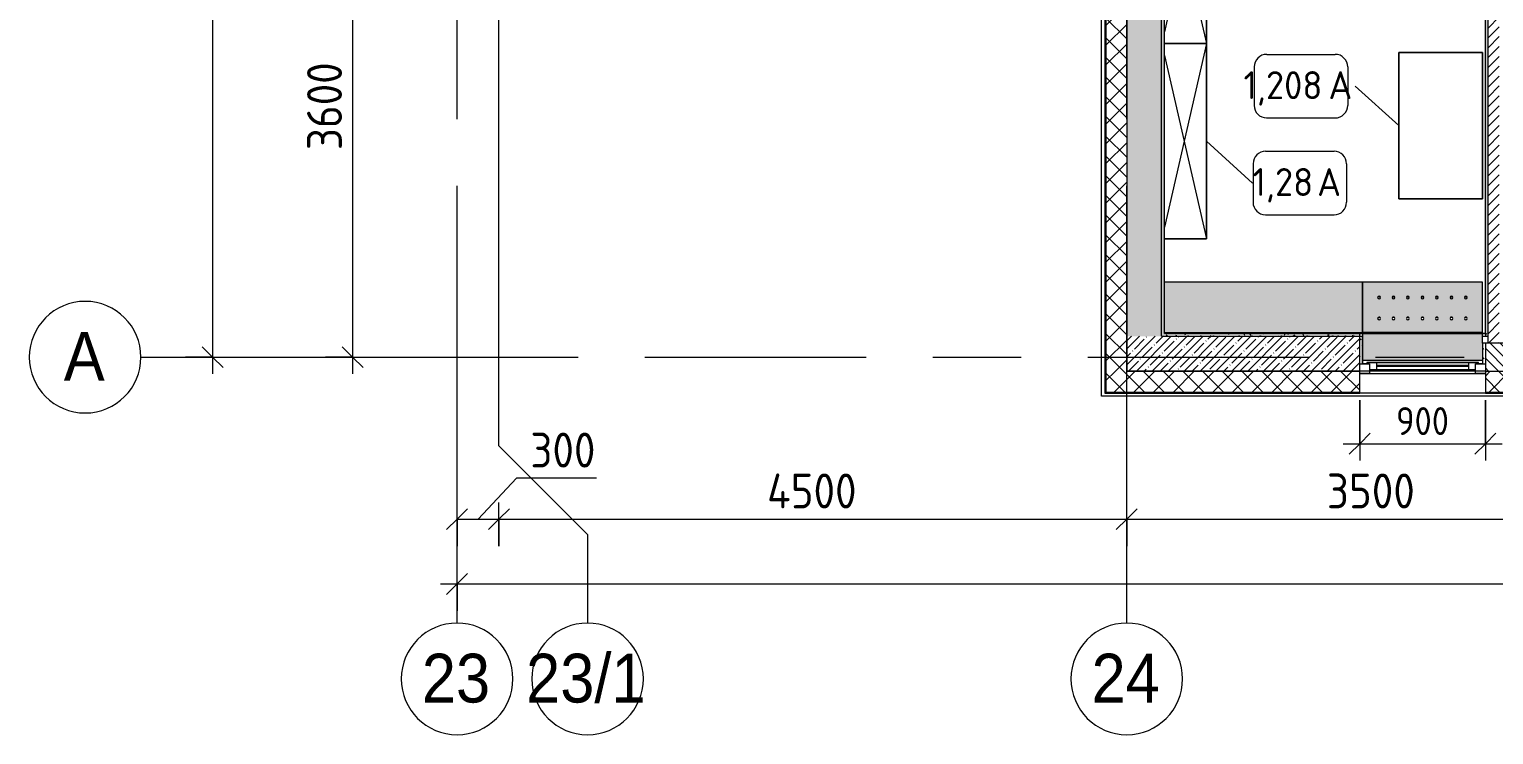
# Model space of a CAD drawing. Header units: millimetres. Extents: x 81494 to 296443, y -8553 to 29000.
# Drawn here: x 81494 to 91990, y -2706 to 2350 of the extents above; entities that cross this region are included whole.
import ezdxf

# ---------------------------------------------------------------- set-up
doc = ezdxf.new("R2010")
doc.units = ezdxf.units.MM
doc.linetypes.add('Осевая', pattern=[3175, 635, -476.25, 1587.5, -476.25])
for name, color, linetype, lineweight in [('A-ANNO-DIMS', 7, 'Continuous', 9), ('A-ANNO-DIMS-100', 7, 'Continuous', 9), ('A-GLAZ', 7, 'Continuous', 9), ('A-GLAZ-1', 7, 'Continuous', 13), ('A-WALL', 7, 'Continuous', 9), ('I-FURN-IDEN', 7, 'Continuous', 9), ('I-WALL', 7, 'Continuous', 9), ('Знаки', 7, 'Continuous', 9), ('Оси', 7, 'Continuous', 9), ('Оси-1', 7, 'Continuous', 20), ('Оси-2', 7, 'Осевая', 9)]:
    doc.layers.add(name, color=color, linetype=linetype, lineweight=lineweight)
for name, color, linetype, lineweight, true_color in [('A-WALL-1', 9, 'Continuous', 9, 0x808080), ('A-WALL-FNSH-1', 9, 'Continuous', 9, 0x808080), ('I-FURN-1', 9, 'Continuous', 9, 0x808080), ('M-EQPM-1', 7, 'Continuous', 9, 0xb2b2b2)]:
    doc.layers.add(name, color=color, linetype=linetype, lineweight=lineweight, true_color=true_color)
doc.styles.add('Arial', font='arial.ttf', dxfattribs={"width": 0.9, "height": 350})
doc.styles.add('GOST Common', font='GOST_Common.ttf', dxfattribs={"height": 200})
doc.styles.add('ISOCPEUR', font='isocpeur.ttf', dxfattribs={"width": 0.9, "height": 250})
doc.styles.add('ISOCPEUR_1', font='isocpeur.ttf', dxfattribs={"width": 0.9, "height": 200})
doc.dimstyles.new('ISO-2_0_0_9К_Средний_округл2', dxfattribs={"dimscale": 304.8, "dimtxt": 199.196235, "dimasz": 0.492126, "dimexe": 0.393701, "dimexo": 0, "dimgap": 0, "dimtad": 1, "dimdec": 0, "dimrnd": 10, "dimzin": 0, "dimdsep": 46, "dimtxsty": 'ISOCPEUR_1', "dimblk1": 'OBLIQUE', "dimblk2": 'OBLIQUE', "dimsah": 1, "dimcen": 0.09, "dimdle": 0.393701, "dimazin": 0, "dimtfac": 1, "dimtdec": 4, "dimtix": 1, "dimtmove": 0, "dimatfit": 3, "dimfxl": 1, "dimtvp": 1, "dimtolj": 1, "dimtzin": 0, "dimarcsym": 2})
doc.dimstyles.new('ISO-2_5_0_9К_БОЛЬШОЙ', dxfattribs={"dimscale": 304.8, "dimtxt": 248.995294, "dimasz": 0.492126, "dimexe": 0.393701, "dimexo": 0.984252, "dimgap": 0, "dimtad": 1, "dimdec": 0, "dimrnd": 10, "dimzin": 0, "dimdsep": 46, "dimtxsty": 'ISOCPEUR', "dimblk1": 'OBLIQUE', "dimblk2": 'OBLIQUE', "dimsah": 1, "dimcen": 0.09, "dimdle": 0.393701, "dimazin": 0, "dimtfac": 1, "dimtdec": 4, "dimtix": 1, "dimtmove": 1, "dimatfit": 3, "dimfxl": 1, "dimtvp": 1, "dimtolj": 1, "dimtzin": 0, "dimarcsym": 2})
doc.dimstyles.new('ISO-2_5_0_9К_БОЛЬШОЙ_1', dxfattribs={"dimscale": 304.8, "dimtxt": 248.995294, "dimasz": 0.492126, "dimexe": 0.393701, "dimexo": 0.984252, "dimgap": 0, "dimtad": 1, "dimdec": 0, "dimrnd": 10, "dimzin": 0, "dimdsep": 46, "dimtxsty": 'ISOCPEUR', "dimblk1": 'OBLIQUE', "dimblk2": 'OBLIQUE', "dimsah": 1, "dimcen": 0.09, "dimdle": 0.393701, "dimazin": 0, "dimtfac": 1, "dimtdec": 4, "dimtix": 1, "dimtmove": 0, "dimatfit": 3, "dimfxl": 1, "dimtvp": 1, "dimtolj": 1, "dimtzin": 0, "dimarcsym": 2})
doc.dimstyles.new('ISO-2_5_0_9К_БОЛЬШОЙ_2', dxfattribs={"dimscale": 304.8, "dimtxt": 248.995294, "dimasz": 0.492126, "dimexe": 0.393701, "dimexo": 0.984252, "dimgap": 0, "dimtad": 1, "dimdec": 0, "dimrnd": 10, "dimzin": 0, "dimdsep": 46, "dimtxsty": 'ISOCPEUR', "dimblk1": 'OBLIQUE', "dimblk2": 'OBLIQUE', "dimsah": 1, "dimcen": 0.09, "dimdle": 0.393701, "dimazin": 0, "dimtfac": 1, "dimtdec": 4, "dimtix": 1, "dimtmove": 2, "dimatfit": 3, "dimfxl": 1, "dimtvp": 1, "dimtolj": 1, "dimtzin": 0, "dimarcsym": 2})
pattern_1 = [(45, (0, 0), (-70.71068, 70.71068), []), (135, (0, 0), (-70.71068, -70.71068), [])]
pattern_2 = [(45, (0, 0), (-57.024626, 57.024626), []), (45, (57.025, 0), (-57.024626, 57.024626), [100.806, -20.161, 3.353, -16.808])]
pattern_3 = [(0, (0, 0), (121.92, 30.48), [10.058, -81.382, 10.058, -81.382, -487.68]), (0, (0, 0), (121.92, 30.48), [-182.88, 10.058, -172.822, 10.058, -81.382, -213.36]), (0, (0, 0), (121.92, 30.48), [-457.2, 10.058, -50.902, 10.058, -142.342]), (120, (45.72, 15.24), (-87.356454, 90.345817), [10.058, -81.382, 10.058, -81.382, -487.68]), (120, (45.72, 15.24), (-87.356454, 90.345817), [-182.88, 10.058, -172.822, 10.058, -81.382, -213.36]), (120, (45.72, 15.24), (-87.356454, 90.345817), [-457.2, 10.058, -50.902, 10.058, -142.342]), (240, (60.96, 76.2), (-34.563546, -120.825817), [10.058, -81.382, 10.058, -81.382, -487.68]), (240, (60.96, 76.2), (-34.563546, -120.825817), [-182.88, 10.058, -172.822, 10.058, -81.382, -213.36]), (240, (60.96, 76.2), (-34.563546, -120.825817), [-457.2, 10.058, -50.902, 10.058, -142.342])]

# ---------------------------------------------------------------- blocks, each defined once
blk = doc.blocks.new('120_Окно_СКБ_1Ст - 120_Окно_СКБ_1Ст 900х2500_h_ с форточкой-22876038-План расстановки мебели и оборудования 1 этажа в осях 23_1-33')
at = {"layer": 'A-GLAZ'}
for p, q in [((450, -57), (-450, -57)), ((-430, -127), (-400, -127)), ((-330, -107), (330, -107)), ((330, -117), (-330, -117)), ((400, -127), (430, -127))]:
    blk.add_line(p, q, dxfattribs=at)
at = {"layer": 'A-GLAZ-1'}
for p, q in [((-450, -127), (-450, -57)), ((-450, -57), (-380, -57)), ((-380, -57), (-380, -127)), ((380, -87), (-380, -87)), ((-380, -87), (-380, -127)), ((-330, -137), (-330, -87)), ((330, -137), (330, -87)), ((380, -127), (380, -57)), ((380, -57), (450, -57)), ((380, -127), (380, -87)), ((450, -57), (450, -127)), ((-380, -127), (-450, -127)), ((-380, -127), (-400, -127)), ((-400, -127), (-400, -137)), ((-400, -137), (400, -137)), ((400, -137), (-400, -137)), ((450, -127), (380, -127)), ((400, -127), (380, -127)), ((400, -137), (400, -127))]:
    blk.add_line(p, q, dxfattribs=at)
blk = doc.blocks.new('Шкаф параметрический - 1_28А-V77-План расстановки мебели и оборудования 1 этажа в осях 23_1-33')
at = {"layer": 'I-FURN-1'}
for p, q in [((0, 320), (1315, 19)), ((1400, 320), (0, 320)), ((0, 320), (0, 19)), ((0, 19), (0, 320)), ((0, 320), (1400, 320)), ((85, 19), (1400, 320)), ((1400, 19), (1400, 320)), ((1400, 320), (1400, 19))]:
    blk.add_line(p, q, dxfattribs=at)
blk = doc.blocks.new('radiator_prado_classic_z_tip_30_po exemplyaru - Classic Z Тип 30-300-31134001-План расстановки мебели и оборудования 1 этажа в осях 23_1-33')
at = {"layer": 'M-EQPM-1'}
for p, q in [((0, 215), (0, 210)), ((0, 210), (0, 215)), ((0, 210), (7, 210)), ((7, 210), (0, 210)), ((94, 210), (111, 210)), ((111, 210), (94, 210)), ((197, 210), (215, 210)), ((215, 210), (197, 210)), ((301, 210), (319, 210)), ((319, 210), (301, 210)), ((405, 210), (422, 210)), ((422, 210), (405, 210)), ((509, 210), (526, 210)), ((526, 210), (509, 210)), ((612, 210), (630, 210)), ((630, 210), (612, 210)), ((4, 64), (0, 64)), ((0, 64), (4, 64)), ((107, 64), (97, 64)), ((97, 64), (107, 64)), ((211, 64), (201, 64)), ((201, 64), (211, 64)), ((315, 64), (305, 64)), ((305, 64), (315, 64)), ((419, 64), (409, 64)), ((409, 64), (419, 64)), ((522, 64), (512, 64)), ((512, 64), (522, 64)), ((626, 64), (616, 64)), ((616, 64), (626, 64))]:
    blk.add_line(p, q, dxfattribs=at)
blk = doc.blocks.new('Зашивка радиатора_ с перфорацией М1_1 - Зашивка радиатора_ с перфорацией М1_1-31131234-План расстановки мебели и оборудования 1 этажа в осях 23_1-33')
at = {"layer": 'Знаки'}
blk.add_hatch(color=256, dxfattribs=at).paths.add_polyline_path([(-243, 380), (-430, 380), (-430, 180), (430, 180), (430, 380), (100, 380)])
h = blk.add_hatch(color=256, dxfattribs=at)
h.paths.add_polyline_path([(100, 180), (-430, 180), (-430, -180), (430, -180), (430, 180)])
h.paths.add_polyline_path([(105, 90), (110, 89), (113, 85), (115, 80), (113, 75), (110, 72), (105, 70), (100, 72), (96, 75), (95, 80), (96, 85), (100, 89), (102, 90)])
h.paths.add_polyline_path([(-207, 90), (-202, 89), (-198, 85), (-197, 80), (-198, 75), (-202, 72), (-207, 70), (-212, 72), (-215, 75), (-217, 80), (-215, 85), (-212, 89), (-209, 90)])
h.paths.add_polyline_path([(-310, 90), (-305, 89), (-302, 85), (-300, 80), (-302, 75), (-305, 72), (-310, 70), (-315, 72), (-319, 75), (-320, 80), (-319, 85), (-315, 89), (-313, 90)])
h.paths.add_polyline_path([(312, 90), (317, 89), (321, 85), (322, 80), (321, 75), (317, 72), (312, 70), (307, 72), (304, 75), (302, 80), (304, 85), (307, 89), (310, 90)])
h.paths.add_polyline_path([(-103, 90), (-98, 89), (-94, 85), (-93, 80), (-94, 75), (-98, 72), (-103, 70), (-108, 72), (-111, 75), (-113, 80), (-111, 85), (-108, 89), (-105, 90)])
h.paths.add_polyline_path([(208, 90), (213, 89), (217, 85), (218, 80), (217, 75), (213, 72), (208, 70), (203, 72), (200, 75), (198, 80), (200, 85), (203, 89), (206, 90)])
h.paths.add_polyline_path([(1, 90), (6, 89), (10, 85), (11, 80), (10, 75), (6, 72), (1, 70), (-4, 72), (-8, 75), (-9, 80), (-8, 85), (-4, 89), (-2, 90)])
h.paths.add_polyline_path([(-310, -60), (-305, -61), (-302, -65), (-300, -70), (-302, -75), (-305, -78), (-310, -80), (-315, -78), (-319, -75), (-320, -70), (-319, -65), (-315, -61), (-313, -60)])
h.paths.add_polyline_path([(-103, -60), (-98, -61), (-94, -65), (-93, -70), (-94, -75), (-98, -78), (-103, -80), (-108, -78), (-111, -75), (-113, -70), (-111, -65), (-108, -61), (-105, -60)])
h.paths.add_polyline_path([(-207, -60), (-202, -61), (-198, -65), (-197, -70), (-198, -75), (-202, -78), (-207, -80), (-212, -78), (-215, -75), (-217, -70), (-215, -65), (-212, -61), (-209, -60)])
h.paths.add_polyline_path([(208, -60), (213, -61), (217, -65), (218, -70), (217, -75), (213, -78), (208, -80), (203, -78), (200, -75), (198, -70), (200, -65), (203, -61), (206, -60)])
h.paths.add_polyline_path([(105, -60), (110, -61), (113, -65), (115, -70), (113, -75), (110, -78), (105, -80), (100, -78), (96, -75), (95, -70), (96, -65), (100, -61), (102, -60)])
h.paths.add_polyline_path([(312, -60), (317, -61), (321, -65), (322, -70), (321, -75), (317, -78), (312, -80), (307, -78), (304, -75), (302, -70), (304, -65), (307, -61), (310, -60)])
h.paths.add_polyline_path([(1, -60), (6, -61), (10, -65), (11, -70), (10, -75), (6, -78), (1, -80), (-4, -78), (-8, -75), (-9, -70), (-8, -65), (-4, -61), (-2, -60)])
for p, q in [((430, 380), (-430, 380)), ((-430, 257), (-430, 180)), ((-430, 180), (430, 180)), ((430, 180), (-430, 180)), ((-430, 180), (-430, -180)), ((430, 180), (430, 207)), ((430, -180), (430, 180)), ((-430, -180), (430, -180))]:
    blk.add_line(p, q, dxfattribs=at)
for centre, start, end in [((-310, 80), 0, 180), ((-310, 80), 180, 0), ((-207, 80), 0, 180), ((-207, 80), 180, 360), ((-103, 80), 0, 180), ((-103, 80), 180, 0), ((1, 80), 0, 180), ((1, 80), 180, 0), ((105, 80), 0, 180), ((105, 80), 180, 360), ((208, 80), 0, 180), ((208, 80), 180, 0), ((312, 80), 0, 180), ((312, 80), 180, 0), ((-310, -70), 0, 180), ((-310, -70), 180, 0), ((-207, -70), 0, 180), ((-207, -70), 180, 0), ((-103, -70), 0, 180), ((-103, -70), 180, 0), ((1, -70), 0, 180), ((1, -70), 180, 0), ((105, -70), 0, 180), ((105, -70), 180, 0), ((208, -70), 0, 180), ((208, -70), 180, 0), ((312, -70), 0, 180), ((312, -70), 180, 0)]:
    blk.add_arc(centre, 10, start, end, dxfattribs=at)
blk = doc.blocks.new('Зашивка без перфорации М3_2_1 - М3_2_17-32617514-План расстановки мебели и оборудования 1 этажа в осях 23_1-33')
at = {"layer": 'Знаки'}
blk.add_hatch(color=256, dxfattribs=at).paths.add_polyline_path([(-417, 180), (-430, 180), (-430, -180), (990, -180), (990, 180), (-74, 180)])
for p, q in [((990, 180), (-430, 180)), ((-430, 180), (-430, -180)), ((-430, -180), (990, -180))]:
    blk.add_line(p, q, dxfattribs=at)
blk = doc.blocks.new('Зашивка_ торцевая панель - Зашивка_ торцевая панель Т2-V173-План расстановки мебели и оборудования 1 этажа в осях 23_1-33')
at = {"layer": 'Знаки'}
blk.add_hatch(color=256, dxfattribs=at).paths.add_polyline_path([(-406, -160), (-406, -160), (-430, -160)])
blk.add_line((-430, -160), (-406, -160), dxfattribs=at)
blk = doc.blocks.new('Ось сетки - D8-29747960-План расстановки мебели и оборудования 1 этажа в осях 23_1-33')
at = {"layer": 'Оси-1'}
for start, end in [(360, 180), (180, 360)]:
    blk.add_arc((0, 0), 4, start, end, dxfattribs=at)
blk = doc.blocks.new('DIMBLOCK1-План расстановки мебели и оборудования 1 этажа в осях 23_1-33')
at = {"layer": 'A-ANNO-DIMS-100'}
for p, q in [((84985, -867), (84710, -1161)), ((85559, -867), (84985, -867)), ((84560, -1355), (84560, -1041)), ((84860, -1355), (84860, -1041)), ((84560, -1161), (84860, -1161)), ((84560, -1161), (84560, -1355)), ((84860, -1161), (84860, -1355))]:
    blk.add_line(p, q, dxfattribs=at)
at = {"layer": 'A-ANNO-DIMS-100', "lineweight": 20}
for p, q in [((84560, -1161), (84635, -1086)), ((84860, -1161), (84935, -1086)), ((84560, -1161), (84485, -1236)), ((84860, -1161), (84785, -1236))]:
    blk.add_line(p, q, dxfattribs=at)
at = {"layer": 'A-ANNO-DIMS-100', "color": 0, "insert": (85085, -541), "char_height": 250, "width": 568.86, "attachment_point": 1, "line_spacing_factor": 1.149209, "style": 'ISOCPEUR'}
blk.add_mtext('300', dxfattribs=at)
blk = doc.blocks.new('_Oblique')
at = {"color": 0, "linetype": 'ByBlock', "lineweight": -2}
blk.add_line((-0.5, -0.5), (0.5, 0.5), dxfattribs=at)
blk = doc.blocks.new('DIMBLOCK2-План расстановки мебели и оборудования 1 этажа в осях 23_1-33')
at = {"layer": 'A-ANNO-DIMS-100'}
for p, q in [((84860, -1355), (84860, -1041)), ((89360, -1355), (89360, -1041)), ((84860, -1161), (89360, -1161)), ((84860, -1161), (84860, -1355)), ((89360, -1161), (89360, -1355))]:
    blk.add_line(p, q, dxfattribs=at)
at = {"layer": 'A-ANNO-DIMS-100', "lineweight": 20}
for p, q in [((84860, -1161), (84935, -1086)), ((89360, -1161), (89435, -1086)), ((84860, -1161), (84785, -1236)), ((89360, -1161), (89285, -1236))]:
    blk.add_line(p, q, dxfattribs=at)
at = {"layer": 'A-ANNO-DIMS-100', "color": 0, "insert": (86782, -834), "char_height": 250, "width": 787.21, "attachment_point": 1, "line_spacing_factor": 1.149209, "style": 'ISOCPEUR'}
blk.add_mtext('4500', dxfattribs=at)
blk = doc.blocks.new('DIMBLOCK3-План расстановки мебели и оборудования 1 этажа в осях 23_1-33')
at = {"layer": 'A-ANNO-DIMS-100'}
for p, q in [((89360, -1355), (89360, -1041)), ((92860, -1355), (92860, -1041)), ((89360, -1161), (92860, -1161)), ((89360, -1161), (89360, -1355)), ((92860, -1161), (92860, -1355))]:
    blk.add_line(p, q, dxfattribs=at)
at = {"layer": 'A-ANNO-DIMS-100', "lineweight": 20}
for p, q in [((89360, -1161), (89435, -1086)), ((92860, -1161), (92935, -1086)), ((89360, -1161), (89285, -1236)), ((92860, -1161), (92785, -1236))]:
    blk.add_line(p, q, dxfattribs=at)
at = {"layer": 'A-ANNO-DIMS-100', "color": 0, "insert": (90794, -834), "char_height": 250, "width": 758.48, "attachment_point": 1, "line_spacing_factor": 1.149209, "style": 'ISOCPEUR'}
blk.add_mtext('3500', dxfattribs=at)
blk = doc.blocks.new('DIMBLOCK24-План расстановки мебели и оборудования 1 этажа в осях 23_1-33')
at = {"layer": 'A-ANNO-DIMS-100', "lineweight": 20}
for p, q in [((83811, 3600), (83736, 3675)), ((83811, 3600), (83886, 3525)), ((83811, 0), (83736, 75)), ((83811, 0), (83886, -75))]:
    blk.add_line(p, q, dxfattribs=at)
at = {"layer": 'A-ANNO-DIMS-100'}
for p, q in [((83617, 3600), (83931, 3600)), ((83811, 3600), (83617, 3600)), ((83811, 3600), (83811, -120)), ((83617, 0), (83931, 0)), ((83811, 0), (83617, 0))]:
    blk.add_line(p, q, dxfattribs=at)
at = {"layer": 'A-ANNO-DIMS-100', "color": 0, "insert": (83485, 1484), "char_height": 250, "width": 758.48, "attachment_point": 1, "rotation": 90, "line_spacing_factor": 1.149209, "style": 'ISOCPEUR'}
blk.add_mtext('3600', dxfattribs=at)
blk = doc.blocks.new('DIMBLOCK25-План расстановки мебели и оборудования 1 этажа в осях 23_1-33')
at = {"layer": 'A-ANNO-DIMS-100'}
for p, q in [((82808, 27120), (82808, -120)), ((82614, 27000), (82928, 27000)), ((82808, 27000), (82614, 27000)), ((82614, 0), (82928, 0)), ((82808, 0), (82614, 0))]:
    blk.add_line(p, q, dxfattribs=at)
at = {"layer": 'A-ANNO-DIMS-100', "lineweight": 20}
for p, q in [((82808, 27000), (82733, 27075)), ((82808, 27000), (82883, 26925)), ((82808, 0), (82733, 75)), ((82808, 0), (82883, -75))]:
    blk.add_line(p, q, dxfattribs=at)
at = {"layer": 'A-ANNO-DIMS-100', "color": 0, "insert": (82481, 13572), "char_height": 250, "width": 948.1, "attachment_point": 1, "rotation": 90, "line_spacing_factor": 1.149209, "style": 'ISOCPEUR'}
blk.add_mtext('27000', dxfattribs=at)
blk = doc.blocks.new('Марка_Мебель - В прямоуг_Balcon_Марка-25523697-План расстановки мебели и оборудования 1 этажа в осях 23_1-33')
at = {"layer": 'I-FURN-IDEN'}
for p, q in [((-2.45, 2.28), (2.45, 2.28)), ((-3.35, 1.38), (-3.35, -1.38)), ((3.35, 1.38), (3.35, -1.38)), ((-2.46, -2.28), (2.45, -2.28))]:
    blk.add_line(p, q, dxfattribs=at)
for centre, radius, start, end in [((-2.45, 1.38), 0.9, 90, 180), ((2.45, 1.38), 0.9, 0, 90), ((-2.46, -1.38), 0.893, 180, 270), ((2.45, -1.38), 0.9, 270, 0)]:
    blk.add_arc(centre, radius, start, end, dxfattribs=at)
blk = doc.blocks.new('DIMBLOCK26-План расстановки мебели и оборудования 1 этажа в осях 23_1-33')
at = {"layer": 'A-ANNO-DIMS-100'}
for p, q in [((84560, -1819), (84560, -1505)), ((125010, -1819), (125010, -1505)), ((84440, -1625), (125130, -1625)), ((84560, -1625), (84560, -1819)), ((125010, -1625), (125010, -1819))]:
    blk.add_line(p, q, dxfattribs=at)
at = {"layer": 'A-ANNO-DIMS-100', "lineweight": 20}
for p, q in [((84560, -1625), (84635, -1550)), ((125010, -1625), (125085, -1550)), ((84560, -1625), (84485, -1700)), ((125010, -1625), (124935, -1700))]:
    blk.add_line(p, q, dxfattribs=at)
at = {"layer": 'A-ANNO-DIMS-100', "color": 0, "insert": (104366, -1298), "char_height": 250, "width": 1005.56, "attachment_point": 1, "line_spacing_factor": 1.149209, "style": 'ISOCPEUR'}
blk.add_mtext('40450', dxfattribs=at)
blk = doc.blocks.new('DIMBLOCK33-План расстановки мебели и оборудования 1 этажа в осях 23_1-33')
at = {"layer": 'A-ANNO-DIMS-100'}
for p, q in [((91030, -308), (91030, -740)), ((91030, -620), (91030, -308)), ((91930, -308), (91930, -740)), ((91930, -620), (91930, -308)), ((90910, -620), (92050, -620))]:
    blk.add_line(p, q, dxfattribs=at)
at = {"layer": 'A-ANNO-DIMS-100', "lineweight": 20}
for p, q in [((91030, -620), (90955, -695)), ((91030, -620), (91105, -545)), ((91930, -620), (91855, -695)), ((91930, -620), (92005, -545))]:
    blk.add_line(p, q, dxfattribs=at)
at = {"layer": 'A-ANNO-DIMS-100', "color": 0, "insert": (91290, -358), "char_height": 200, "width": 455.09, "attachment_point": 1, "line_spacing_factor": 1.149209, "style": 'ISOCPEUR_1'}
blk.add_mtext('900', dxfattribs=at)

msp = doc.modelspace()

# ---------------------------------------------------------------- hatches: boundary and pattern name
at = {"layer": 'A-WALL'}
h = msp.add_hatch(dxfattribs=at)
h.set_pattern_fill('FP_5', color=256, style=0, pattern_type=2)
h.set_pattern_definition(pattern_1)
h.paths.add_polyline_path([(89210, -100), (89360, -100), (89360, 7500), (89260, 7500), (89260, 7650), (89210, 7650), (89210, -51.8)])
h = msp.add_hatch(dxfattribs=at)
h.set_pattern_fill('FP_1', color=256, style=0, pattern_type=2)
h.set_pattern_definition([(135, (0, 0), (-35.35534, -35.35534), [])])
h.paths.add_polyline_path([(123730, -100), (123730, 100), (123530, 100), (123530, -100)])
h.paths.add_polyline_path([(121230, -100), (121230, 100), (121130, 100), (121130, -100)])
h.paths.add_polyline_path([(118830, -100), (119330, -100), (119330, 100), (118830, 100), (118830, -51.8)])
h.paths.add_polyline_path([(117030, -100), (117030, 100), (115980, 100), (115980, -100)])
h.paths.add_polyline_path([(113680, -100), (113680, 100), (113430, 100), (113430, -100)])
h.paths.add_polyline_path([(111630, -100), (111630, 100), (110730, 100), (110730, -100)])
h.paths.add_polyline_path([(109655, -100), (109830, -100), (109830, 100), (109480, 100), (109480, -100)])
h.paths.add_polyline_path([(106230, -100), (106230, 100), (105180, 100), (105180, -100)])
h.paths.add_polyline_path([(100830, -100), (101730, -100), (101730, 100), (100830, 100), (100830, -51.8)])
h.paths.add_polyline_path([(102630, -100), (102880, -100), (102880, 100), (102630, 100), (102630, -51.8)])
h.paths.add_polyline_path([(98105, -100), (98105, 100), (97105, 100), (97105, -100)])
h.paths.add_polyline_path([(94530, -100), (94780, -100), (94780, 100), (94530, 100), (94530, -51.8)])
h.paths.add_polyline_path([(92730, -100), (92730, 100), (91930, 100), (91930, -100)])
h = msp.add_hatch(dxfattribs=at)
h.set_pattern_fill('FP_5', color=256, style=0, pattern_type=2)
h.set_pattern_definition(pattern_1)
h.paths.add_polyline_path([(125080, -250), (125080, -100), (123530, -100), (123530, -250)])
h.paths.add_polyline_path([(121230, -250), (121230, -100), (120230, -100), (120230, -250)])
h.paths.add_polyline_path([(117930, -250), (119330, -250), (119330, -100), (117930, -100)])
h.paths.add_polyline_path([(117030, -250), (117030, -100), (115980, -100), (115980, -250)])
h.paths.add_polyline_path([(113680, -250), (113680, -100), (112530, -100), (112530, -250)])
h.paths.add_polyline_path([(109480, -250), (109830, -250), (109830, -100), (109480, -100)])
h.paths.add_polyline_path([(110730, -250), (111630, -250), (111630, -100), (110730, -100)])
h.paths.add_polyline_path([(107130, -250), (108030, -250), (108030, -100), (107130, -100)])
h.paths.add_polyline_path([(106230, -250), (106230, -100), (105180, -100), (105180, -250)])
h.paths.add_polyline_path([(102880, -250), (102880, -100), (100830, -100), (100830, -250), (102630, -250)])
h.paths.add_polyline_path([(99930, -250), (99930, -100), (99030, -100), (99030, -250)])
h.paths.add_polyline_path([(98130, -250), (98130, -100), (97080, -100), (97080, -250)])
h.paths.add_polyline_path([(93630, -250), (94780, -250), (94780, -100), (93630, -100)])
h.paths.add_polyline_path([(92730, -250), (92730, -100), (91930, -100), (91930, -250)])
h.paths.add_polyline_path([(91030, -250), (91030, -100), (89210, -100), (89210, -250), (90007.4, -250)])
at = {"layer": 'I-WALL'}
h = msp.add_hatch(dxfattribs=at)
h.set_pattern_fill('FP_67', color=256, style=0, pattern_type=2)
h.set_pattern_definition(pattern_3)
h.paths.add_polyline_path([(91930, 170), (91950, 170), (91949.8, 3700), (91942, 3700), (91942, 3730), (91930, 3730), (91930, 171)])
h.paths.add_polyline_path([(91942, 5180), (91942, 5210), (91950, 5210), (91950, 10400), (91930, 10400), (91930, 5180)])
h = msp.add_hatch(dxfattribs=at)
h.set_pattern_fill('FP_3', color=256, style=0, pattern_type=2)
h.set_pattern_definition([(45, (0, 0), (-35.35534, 35.35534), [])])
h.paths.add_polyline_path([(92030, 100), (92029, 3755), (91950, 3755), (91950, 100)])
h.paths.add_polyline_path([(92029, 5155), (92030, 5155), (92030, 10400), (91950, 10400), (91950, 5155), (92000, 5155)])
h = msp.add_hatch(dxfattribs=at)
h.set_pattern_fill('FP_67', color=256, style=0, pattern_type=2)
h.set_pattern_definition(pattern_3)
h.paths.add_polyline_path([(89630, 150), (89630, 8181.1), (89618, 8181.1), (89618, 8151.1), (89610, 8151.1), (89610, 150)])
h.paths.add_polyline_path([(89618, 9631.1), (89630, 9631.1), (89630, 10380), (89610, 10380), (89610.8, 9661.1), (89618, 9661.1)])
h = msp.add_hatch(dxfattribs=at)
h.set_pattern_fill('FP_2', color=256, style=0, pattern_type=2)
h.set_pattern_definition(pattern_2)
h.paths.add_polyline_path([(89360, 150), (89610, 150), (89610, 7700), (89360, 7700), (89360, 4181.6)])
h = msp.add_hatch(dxfattribs=at)
h.set_pattern_fill('FP_2', color=256, style=0, pattern_type=2)
h.set_pattern_definition(pattern_2)
h.paths.add_polyline_path([(91030, -100), (91030, 150), (89360, 150), (89360, -100), (90007.4, -100)])
h = msp.add_hatch(dxfattribs=at)
h.set_pattern_fill('FP_67', color=256, style=0, pattern_type=2)
h.set_pattern_definition(pattern_3)
h.paths.add_polyline_path([(91930, 150), (91950, 150), (91950, 170), (91930, 170)])
h.paths.add_polyline_path([(90007.4, 150), (91030, 150), (91030, 170), (89630, 170), (89630, 150)])
h = msp.add_hatch(dxfattribs=at)
h.set_pattern_fill('FP_67', color=256, style=0, pattern_type=2)
h.set_pattern_definition(pattern_3)
h.paths.add_polyline_path([(91030, -48), (91050, -48), (91050, 150), (91030, 150)])
h = msp.add_hatch(dxfattribs=at)
h.set_pattern_fill('FP_67', color=256, style=0, pattern_type=2)
h.set_pattern_definition(pattern_3)
h.paths.add_polyline_path([(91930, -48), (91930, 100), (91910, 100), (91910, -48)])

# ---------------------------------------------------------------- linework, layer by layer
at = {"layer": 'A-WALL'}
for p, q in [((89630, 170), (89630, 8181.1)), ((89207, 7650), (89207, -253)), ((89210, 7650), (89210, -250)), ((89180, -280), (89180, 7492)), ((91930, 170), (91930, 3730)), ((89630, 170), (91030, 170)), ((91930, -100), (92730, -100)), ((91930, -100), (93630, -100)), ((108030, -280), (89180, -280)), ((89207, -253), (91030, -253)), ((89210, -250), (91030, -250)), ((91930, -258), (91030, -258)), ((91930, -250), (92730, -250)), ((91930, -253), (92730, -253))]:
    msp.add_line(p, q, dxfattribs=at)
at = {"layer": 'A-WALL-1'}
for p, q in [((89360, 8151.1), (89360, -100)), ((89610, 150), (89610, 8151.1)), ((91950, 100), (91950, 3700)), ((89610, 150), (91050, 150)), ((91030, -250), (91030, 170)), ((91050, -48), (91050, 150)), ((91930, 170), (91930, 150)), ((91930, 150), (91950, 150)), ((91910, 100), (91910, -48)), ((91930, 100), (91910, 100)), ((91950, 100), (91930, 100)), ((91930, 100), (91930, -250)), ((92730, 100), (91950, 100)), ((91930, -100), (89360, -100)), ((89360, -100), (91030, -100)), ((91030, -48), (91050, -48)), ((91910, -48), (91930, -48))]:
    msp.add_line(p, q, dxfattribs=at)
at = {"layer": 'A-WALL-FNSH-1'}
for p, q in [((89631, 171), (89631, 8206.1)), ((89202, 7492), (89202, -258)), ((91929, 3755), (91929, 171)), ((89631, 171), (91930, 171)), ((91030, 170), (91930, 170)), ((91051, 150), (91050, 150)), ((91051, -48), (91051, 150)), ((91909, 100), (91909, -48)), ((91910, 100), (91909, 100)), ((91050, -48), (91051, -48)), ((91909, -48), (91910, -48)), ((89202, -258), (91030, -258)), ((91030, -258), (91030, -250)), ((91930, -250), (91930, -258)), ((91930, -258), (92730, -258))]:
    msp.add_line(p, q, dxfattribs=at)
at = {"layer": 'I-FURN-1'}
for p, q in [((91910, 2185), (91310, 2185)), ((91310, 2185), (91310, 1135)), ((91310, 1135), (91310, 2185)), ((91310, 2185), (91910, 2185)), ((91910, 1135), (91910, 2185)), ((91910, 2185), (91910, 1135)), ((91310, 1135), (91910, 1135)), ((91910, 1135), (91310, 1135))]:
    msp.add_line(p, q, dxfattribs=at)
at = {"layer": 'I-FURN-IDEN'}
for p, q in [((91310, 1660), (90996.8, 1942.8)), ((89930.7, 1547.5), (90261.3, 1248.5))]:
    msp.add_line(p, q, dxfattribs=at)
at = {"layer": 'I-WALL'}
for p, q in [((91910, 150), (91930, 150)), ((91930, -100), (91030, -100))]:
    msp.add_line(p, q, dxfattribs=at)
at = {"layer": 'Оси'}
for p, q in [((84860, -636.3), (84860, 1863.7)), ((84560, -1906.3), (84560, 593.7)), ((89360, -1906.3), (89360, 593.7)), ((82293.9, 0), (84793.9, 0)), ((84860, -636.3), (85495, -1271.3)), ((85495, -1271.3), (85495, -1906.3))]:
    msp.add_line(p, q, dxfattribs=at)
at = {"layer": 'Оси-2'}
for p, q in [((84560, 593.7), (84560, 19415.1)), ((84860, 1863.7), (84860, 19415.1)), ((89360, 593.7), (89360, 19415.1)), ((84793.9, 0), (122455, 0))]:
    msp.add_line(p, q, dxfattribs=at)

# ---------------------------------------------------------------- block references
at = {"layer": 'A-GLAZ', "rotation": 180}
msp.add_blockref('120_Окно_СКБ_1Ст - 120_Окно_СКБ_1Ст 900х2500_h_ с форточкой-22876038-План расстановки мебели и оборудования 1 этажа в осях 23_1-33', (91480, -175), dxfattribs=at)
at = {"layer": 'I-FURN-1', "rotation": 269.9999999999994}
for p in [(89610.7, 3647.5), (89610.7, 2247.5)]:
    msp.add_blockref('Шкаф параметрический - 1_28А-V77-План расстановки мебели и оборудования 1 этажа в осях 23_1-33', p, dxfattribs=at)
at = {"layer": 'I-FURN-IDEN', "xscale": 99.99999999999993, "yscale": 99.99999999999993, "zscale": 99.99999999999993}
for p in [(90608.3, 1942.8), (90600.3, 1248.5)]:
    msp.add_blockref('Марка_Мебель - В прямоуг_Balcon_Марка-25523697-План расстановки мебели и оборудования 1 этажа в осях 23_1-33', p, dxfattribs=at)
at = {"layer": 'M-EQPM-1'}
msp.add_blockref('radiator_prado_classic_z_tip_30_po exemplyaru - Classic Z Тип 30-300-31134001-План расстановки мебели и оборудования 1 этажа в осях 23_1-33', (91169.2, 221.7), dxfattribs=at)
at = {"layer": 'Знаки', "rotation": 180}
for name, p in [('Зашивка без перфорации М3_2_1 - М3_2_17-32617514-План расстановки мебели и оборудования 1 этажа в осях 23_1-33', (90620, 357.4)), ('Зашивка радиатора_ с перфорацией М1_1 - Зашивка радиатора_ с перфорацией М1_1-31131234-План расстановки мебели и оборудования 1 этажа в осях 23_1-33', (91480, 357.4))]:
    msp.add_blockref(name, p, dxfattribs=at)
at = {"layer": 'Знаки'}
msp.add_blockref('Зашивка_ торцевая панель - Зашивка_ торцевая панель Т2-V173-План расстановки мебели и оборудования 1 этажа в осях 23_1-33', (90061, 337.4), dxfattribs=at)
at = {"layer": 'Оси-1', "xscale": 99.99999999999993, "yscale": 99.99999999999993, "zscale": 99.99999999999993, "rotation": 269.9999999999994}
msp.add_blockref('Ось сетки - D8-29747960-План расстановки мебели и оборудования 1 этажа в осях 23_1-33', (81893.9, 0), dxfattribs=at)
at = {"layer": 'Оси-1', "xscale": 99.99999999999993, "yscale": 99.99999999999993, "zscale": 99.99999999999993}
for p in [(84560, -2306.3), (85495, -2306.3), (89360, -2306.3)]:
    msp.add_blockref('Ось сетки - D8-29747960-План расстановки мебели и оборудования 1 этажа в осях 23_1-33', p, dxfattribs=at)

# ---------------------------------------------------------------- texts
at = {"layer": 'I-FURN-IDEN', "char_height": 200, "attachment_point": 1, "style": 'GOST Common'}
for s, insert, width in [('1,208', (90196.8, 2049.9), 737.552), ('\\fGOST Common|b0|i0|c204|p34|;А', (90805.3, 2049.9), 224.472), ('1,28', (90261.3, 1355.5), 561.181), ('\\fGOST Common|b0|i0|c204|p34|;А', (90724.3, 1355.5), 224.472)]:
    msp.add_mtext(s, dxfattribs=dict(at, insert=insert, width=width))
at = {"layer": 'Оси', "char_height": 350, "attachment_point": 1, "style": 'Arial'}
for s, insert, width in [('\\fArial|b0|i0|c204|p34|;\\W.9;А', (81741.1, 181), 360.759), ('23', (84307.4, -2125.6), 606.076), ('23/1', (85054.7, -2125.6), 1060.633), ('24', (89107.4, -2125.6), 606.076)]:
    msp.add_mtext(s, dxfattribs=dict(at, insert=insert, width=width))

# ---------------------------------------------------------------- dimensions: what is measured, and where the dimension line sits
at = {"layer": 'A-ANNO-DIMS'}
dim = msp.add_linear_dim(base=(82807.8, 0), p1=(82913.9, 27000), p2=(82913.9, 0), angle=90, dimstyle='ISO-2_5_0_9К_БОЛЬШОЙ_2', override={"dimpost": '<>', "dimfxl": 26999.999823}, dxfattribs=at)
dim.commit()
dim.dimension.update_dxf_attribs({"geometry": 'DIMBLOCK25-План расстановки мебели и оборудования 1 этажа в осях 23_1-33', "text_midpoint": (82647.9, 14046), "dimtype": 160, "text_rotation": 90})
dim = msp.add_linear_dim(base=(83811.3, 0), p1=(83917.3, 3600), p2=(83917.3, 0), angle=90, dimstyle='ISO-2_5_0_9К_БОЛЬШОЙ_1', override={"dimpost": '<>', "dimfxl": 3600}, dxfattribs=at)
dim.commit()
dim.dimension.update_dxf_attribs({"geometry": 'DIMBLOCK24-План расстановки мебели и оборудования 1 этажа в осях 23_1-33', "text_midpoint": (83686.3, 1800)})
for base, p1, p2, dimstyle, override, picture, middle in [((91930, -619.6), (91030, -308), (91930, -308), 'ISO-2_0_0_9К_Средний_округл2', {"dimpost": '<>', "dimfxl": 900}, 'DIMBLOCK33-План расстановки мебели и оборудования 1 этажа в осях 23_1-33', (91480, -519.6)), ((89360, -1160.9), (84860, -1054.8), (89360, -1054.8), 'ISO-2_5_0_9К_БОЛЬШОЙ_1', {"dimpost": '<>', "dimfxl": 4500}, 'DIMBLOCK2-План расстановки мебели и оборудования 1 этажа в осях 23_1-33', (87110, -1035.9)), ((92860, -1160.9), (89360, -1054.8), (92860, -1054.8), 'ISO-2_5_0_9К_БОЛЬШОЙ_1', {"dimpost": '<>', "dimfxl": 3500}, 'DIMBLOCK3-План расстановки мебели и оборудования 1 этажа в осях 23_1-33', (91110, -1035.9)), ((125010, -1624.9), (84560, -1518.8), (125010, -1518.8), 'ISO-2_5_0_9К_БОЛЬШОЙ_1', {"dimpost": '<>', "dimfxl": 40450}, 'DIMBLOCK26-План расстановки мебели и оборудования 1 этажа в осях 23_1-33', (104785, -1499.9))]:
    dim = msp.add_linear_dim(base=base, p1=p1, p2=p2, dimstyle=dimstyle, override=override, dxfattribs=at)
    dim.commit()
    dim.dimension.update_dxf_attribs({"geometry": picture, "text_midpoint": middle})
dim = msp.add_linear_dim(base=(84860, -1160.9), p1=(84560, -1054.8), p2=(84860, -1054.8), dimstyle='ISO-2_5_0_9К_БОЛЬШОЙ', override={"dimpost": '<>', "dimfxl": 300}, dxfattribs=at)
dim.commit()
dim.dimension.update_dxf_attribs({"geometry": 'DIMBLOCK1-План расстановки мебели и оборудования 1 этажа в осях 23_1-33', "text_midpoint": (85369.8, -707.5), "dimtype": 160})

doc.saveas('drawing.dxf')
